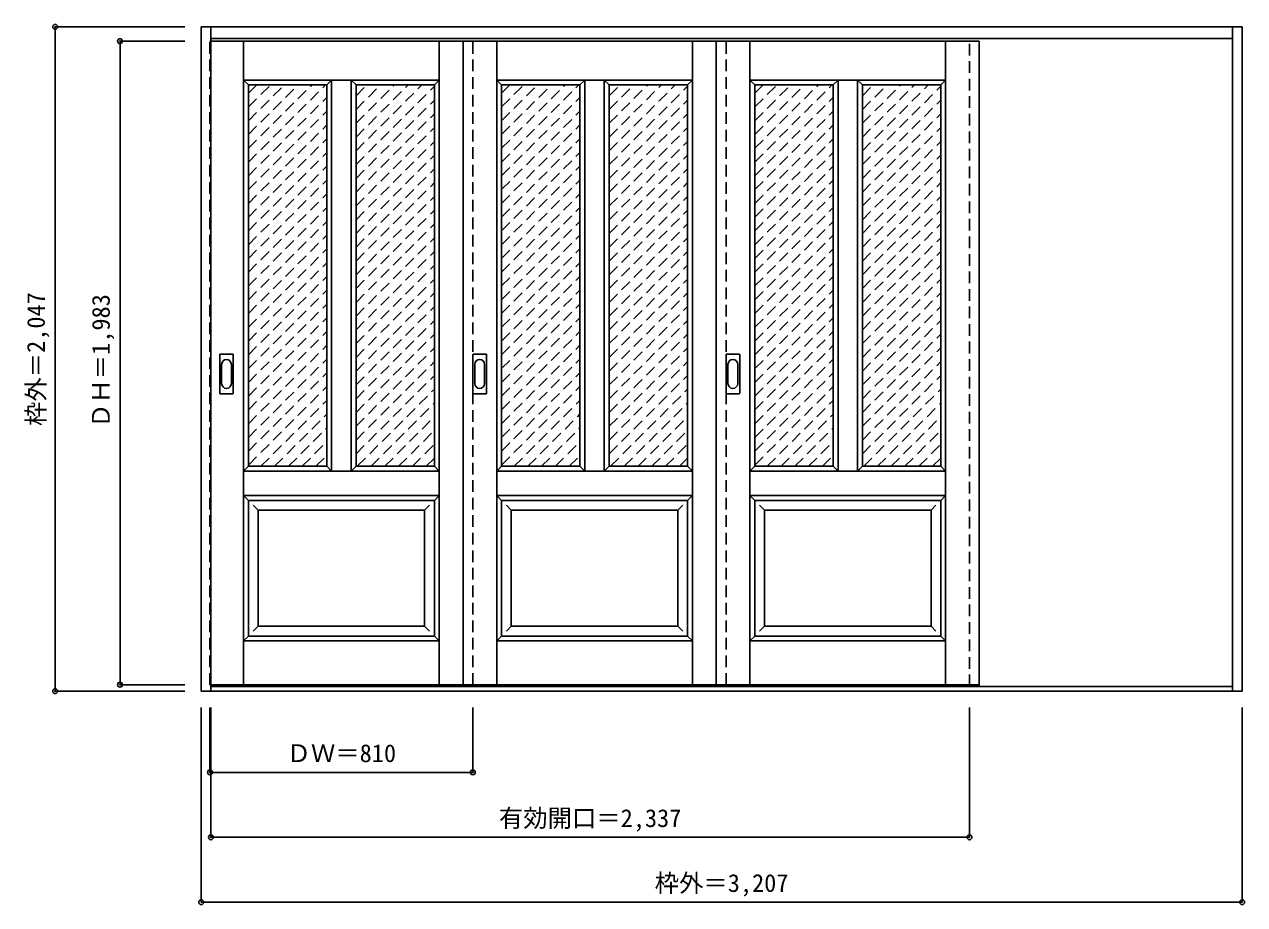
# Model space of a CAD drawing. Units: millimetres, scale not verified. Extents: x -1682 to 2077, y -1692 to 1020.
import ezdxf
from ezdxf.enums import TextEntityAlignment as Align

# ---------------------------------------------------------------- set-up
doc = ezdxf.new("R2010")
doc.units = ezdxf.units.MM
doc.header["$LTSCALE"] = 30
doc.header["$PDMODE"] = 32
doc.header["$PDSIZE"] = 15
doc.linetypes.add('DASHED1', pattern=[1.8, 1.2, -0.6])
doc.layers.add('0-0', color=4, linetype='DASHED1')
doc.layers.add('0-1_寸法', color=7, linetype='Continuous')
doc.styles.add('ＭＳ ゴシック', font='')
doc.styles.get('ＭＳ ゴシック').set_extended_font_data('MS Gothic')

msp = doc.modelspace()

# ---------------------------------------------------------------- linework, layer by layer
at = {"layer": '0-0', "color": 3, "linetype": 'Continuous'}
for p, q in [((-1137.2, -1034.04), (-1137.2, 1012.96)), ((-1137.2, 1012.96), (2069.8, 1012.96)), ((-1107.2, -1034.04), (-1107.2, 1012.96)), ((2039.8, -1034.04), (2039.8, 1012.96)), ((2069.8, 1012.96), (2069.8, -1034.04)), ((-1107.2, 976.96), (2039.8, 976.96)), ((-1107.2, 968.96), (1259.8, 968.96)), ((-330.2, 968.96), (-330.2, -1014.04)), ((449.8, 968.96), (449.8, -1014.04)), ((1259.8, 968.96), (1259.8, -1014.04)), ((-991.7, -341.04), (-991.7, 833.96)), ((-991.7, 833.96), (-750.2, 833.96)), ((-750.2, -341.04), (-750.2, 833.96)), ((-660.2, 833.96), (-418.7, 833.96)), ((-660.2, -341.04), (-660.2, 833.96)), ((-418.7, -341.04), (-418.7, 833.96)), ((-211.7, -341.04), (-211.7, 833.96)), ((-211.7, 833.96), (29.8, 833.96)), ((29.8, -341.04), (29.8, 833.96)), ((119.8, 833.96), (361.3, 833.96)), ((119.8, -341.04), (119.8, 833.96)), ((361.3, -341.04), (361.3, 833.96)), ((568.3, -341.04), (568.3, 833.96)), ((568.3, 833.96), (809.8, 833.96)), ((809.8, -341.04), (809.8, 833.96)), ((899.8, 833.96), (1141.3, 833.96)), ((899.8, -341.04), (899.8, 833.96)), ((1141.3, -341.04), (1141.3, 833.96)), ((-1080.2, -116.04), (-1080.2, 2.96)), ((-1039.7, 4.46), (-1078.7, 4.46)), ((-1038.2, -116.04), (-1038.2, 2.96)), ((-300.2, -116.04), (-300.2, 2.96)), ((-259.7, 4.46), (-298.7, 4.46)), ((-258.2, -116.04), (-258.2, 2.96)), ((479.8, -116.04), (479.8, 2.96)), ((520.3, 4.46), (481.3, 4.46)), ((521.8, -116.04), (521.8, 2.96)), ((-1078.7, -117.54), (-1039.7, -117.54)), ((-298.7, -117.54), (-259.7, -117.54)), ((481.3, -117.54), (520.3, -117.54)), ((-991.7, -341.04), (-750.2, -341.04)), ((-660.2, -341.04), (-418.7, -341.04)), ((-211.7, -341.04), (29.8, -341.04)), ((119.8, -341.04), (361.3, -341.04)), ((568.3, -341.04), (809.8, -341.04)), ((899.8, -341.04), (1141.3, -341.04)), ((-991.7, -446.04), (-418.7, -446.04)), ((-991.7, -864.04), (-991.7, -446.04)), ((-418.7, -864.04), (-418.7, -446.04)), ((-211.7, -446.04), (361.3, -446.04)), ((-211.7, -864.04), (-211.7, -446.04)), ((361.3, -864.04), (361.3, -446.04)), ((568.3, -446.04), (1141.3, -446.04)), ((568.3, -864.04), (568.3, -446.04)), ((1141.3, -864.04), (1141.3, -446.04)), ((-991.7, -864.04), (-418.7, -864.04)), ((-211.7, -864.04), (361.3, -864.04)), ((568.3, -864.04), (1141.3, -864.04)), ((-1107.2, -1014.04), (1259.8, -1014.04)), ((2069.8, -1034.04), (-1137.2, -1034.04)), ((2039.8, -1019.04), (-1107.2, -1019.04))]:
    msp.add_line(p, q, dxfattribs=at)
at = {"layer": '0-0', "color": 7, "linetype": 'Continuous'}
for p, q in [((-1006.7, -1014.04), (-1006.7, 968.96)), ((-403.7, -1014.04), (-403.7, 968.96)), ((-226.7, -1014.04), (-226.7, 968.96)), ((376.3, -1014.04), (376.3, 968.96)), ((553.3, -1014.04), (553.3, 968.96)), ((1156.3, -1014.04), (1156.3, 968.96)), ((-1006.7, 848.96), (-991.7, 833.96)), ((-1006.7, 848.96), (-403.7, 848.96)), ((-735.2, 848.96), (-750.2, 833.96)), ((-735.2, -356.04), (-735.2, 848.96)), ((-675.2, 848.96), (-660.2, 833.96)), ((-675.2, -356.04), (-675.2, 848.96)), ((-403.7, 848.96), (-418.7, 833.96)), ((-226.7, 848.96), (-211.7, 833.96)), ((-226.7, 848.96), (376.3, 848.96)), ((44.8, 848.96), (29.8, 833.96)), ((44.8, -356.04), (44.8, 848.96)), ((104.8, 848.96), (119.8, 833.96)), ((104.8, -356.04), (104.8, 848.96)), ((376.3, 848.96), (361.3, 833.96)), ((553.3, 848.96), (568.3, 833.96)), ((553.3, 848.96), (1156.3, 848.96)), ((824.8, 848.96), (809.8, 833.96)), ((824.8, -356.04), (824.8, 848.96)), ((884.8, 848.96), (899.8, 833.96)), ((884.8, -356.04), (884.8, 848.96)), ((1156.3, 848.96), (1141.3, 833.96)), ((-1074.2, -26.94), (-1074.2, -86.14)), ((-1044.2, -86.14), (-1044.2, -26.94)), ((-294.2, -26.94), (-294.2, -86.14)), ((-264.2, -86.14), (-264.2, -26.94)), ((485.8, -26.94), (485.8, -86.14)), ((515.8, -86.14), (515.8, -26.94)), ((-991.7, -341.04), (-1006.7, -356.04)), ((-1006.7, -356.04), (-403.7, -356.04)), ((-750.2, -341.04), (-735.2, -356.04)), ((-675.2, -356.04), (-660.2, -341.04)), ((-418.7, -341.04), (-403.7, -356.04)), ((-211.7, -341.04), (-226.7, -356.04)), ((-226.7, -356.04), (376.3, -356.04)), ((29.8, -341.04), (44.8, -356.04)), ((104.8, -356.04), (119.8, -341.04)), ((361.3, -341.04), (376.3, -356.04)), ((568.3, -341.04), (553.3, -356.04)), ((553.3, -356.04), (1156.3, -356.04)), ((809.8, -341.04), (824.8, -356.04)), ((884.8, -356.04), (899.8, -341.04)), ((1141.3, -341.04), (1156.3, -356.04)), ((-1006.7, -431.04), (-991.7, -446.04)), ((-1006.7, -431.04), (-403.7, -431.04)), ((-403.7, -431.04), (-418.7, -446.04)), ((-226.7, -431.04), (-211.7, -446.04)), ((-226.7, -431.04), (376.3, -431.04)), ((376.3, -431.04), (361.3, -446.04)), ((553.3, -431.04), (568.3, -446.04)), ((553.3, -431.04), (1156.3, -431.04)), ((1156.3, -431.04), (1141.3, -446.04)), ((-976.7, -461.04), (-961.7, -476.04)), ((-961.7, -834.04), (-961.7, -476.04)), ((-961.7, -476.04), (-448.7, -476.04)), ((-433.7, -461.04), (-448.7, -476.04)), ((-448.7, -834.04), (-448.7, -476.04)), ((-196.7, -461.04), (-181.7, -476.04)), ((-181.7, -834.04), (-181.7, -476.04)), ((-181.7, -476.04), (331.3, -476.04)), ((346.3, -461.04), (331.3, -476.04)), ((331.3, -834.04), (331.3, -476.04)), ((583.3, -461.04), (598.3, -476.04)), ((598.3, -834.04), (598.3, -476.04)), ((598.3, -476.04), (1111.3, -476.04)), ((1126.3, -461.04), (1111.3, -476.04)), ((1111.3, -834.04), (1111.3, -476.04)), ((-991.7, -864.04), (-1006.7, -879.04)), ((-961.7, -834.04), (-976.7, -849.04)), ((-961.7, -834.04), (-448.7, -834.04)), ((-448.7, -834.04), (-433.7, -849.04)), ((-418.7, -864.04), (-403.7, -879.04)), ((-211.7, -864.04), (-226.7, -879.04)), ((-181.7, -834.04), (-196.7, -849.04)), ((-181.7, -834.04), (331.3, -834.04)), ((331.3, -834.04), (346.3, -849.04)), ((361.3, -864.04), (376.3, -879.04)), ((568.3, -864.04), (553.3, -879.04)), ((598.3, -834.04), (583.3, -849.04)), ((598.3, -834.04), (1111.3, -834.04)), ((1111.3, -834.04), (1126.3, -849.04)), ((1141.3, -864.04), (1156.3, -879.04)), ((-1006.7, -879.04), (-403.7, -879.04)), ((-226.7, -879.04), (376.3, -879.04)), ((553.3, -879.04), (1156.3, -879.04))]:
    msp.add_line(p, q, dxfattribs=at)
at = {"layer": '0-0'}
for p, q in [((-300.2, -1014.04), (-300.2, 968.96)), ((479.8, -1014.04), (479.8, 968.96)), ((1229.8, -1019.04), (1229.8, 976.96)), ((1259.8, -1019.04), (1259.8, 976.96)), ((-991.7, 596.29), (-754.02, 833.96)), ((-991.7, 638.71), (-796.45, 833.96)), ((-991.7, 681.14), (-838.88, 833.96)), ((-991.7, 723.57), (-881.3, 833.96)), ((-991.7, 765.99), (-923.73, 833.96)), ((-991.7, 808.42), (-966.15, 833.96)), ((-660.2, 630.8), (-457.04, 833.96)), ((-660.2, 673.23), (-499.46, 833.96)), ((-660.2, 715.65), (-541.89, 833.96)), ((-660.2, 758.08), (-584.32, 833.96)), ((-660.2, 800.51), (-626.74, 833.96)), ((-660.2, 588.37), (-418.7, 829.87)), ((-211.7, 596.29), (25.98, 833.96)), ((-211.7, 638.71), (-16.45, 833.96)), ((-211.7, 681.14), (-58.88, 833.96)), ((-211.7, 723.57), (-101.3, 833.96)), ((-211.7, 765.99), (-143.73, 833.96)), ((-211.7, 808.42), (-186.15, 833.96)), ((119.8, 630.8), (322.96, 833.96)), ((119.8, 673.23), (280.54, 833.96)), ((119.8, 715.65), (238.11, 833.96)), ((119.8, 758.08), (195.68, 833.96)), ((119.8, 800.51), (153.26, 833.96)), ((119.8, 588.37), (361.3, 829.87)), ((568.3, 596.29), (805.98, 833.96)), ((568.3, 638.71), (763.55, 833.96)), ((568.3, 681.14), (721.12, 833.96)), ((568.3, 723.57), (678.7, 833.96)), ((568.3, 765.99), (636.27, 833.96)), ((568.3, 808.42), (593.85, 833.96)), ((899.8, 630.8), (1102.96, 833.96)), ((899.8, 673.23), (1060.54, 833.96)), ((899.8, 715.65), (1018.11, 833.96)), ((899.8, 758.08), (975.68, 833.96)), ((899.8, 800.51), (933.26, 833.96)), ((899.8, 588.37), (1141.3, 829.87)), ((-991.7, 553.86), (-750.2, 795.36)), ((-211.7, 553.86), (29.8, 795.36)), ((568.3, 553.86), (809.8, 795.36)), ((-991.7, 511.43), (-750.2, 752.93)), ((-660.2, 545.95), (-418.7, 787.45)), ((-211.7, 511.43), (29.8, 752.93)), ((119.8, 545.95), (361.3, 787.45)), ((568.3, 511.43), (809.8, 752.93)), ((899.8, 545.95), (1141.3, 787.45)), ((-660.2, 503.52), (-418.7, 745.02)), ((119.8, 503.52), (361.3, 745.02)), ((899.8, 503.52), (1141.3, 745.02)), ((-991.7, 469.01), (-750.2, 710.51)), ((-660.2, 461.1), (-418.7, 702.6)), ((-211.7, 469.01), (29.8, 710.51)), ((119.8, 461.1), (361.3, 702.6)), ((568.3, 469.01), (809.8, 710.51)), ((899.8, 461.1), (1141.3, 702.6)), ((-991.7, 426.58), (-750.2, 668.08)), ((-660.2, 418.67), (-418.7, 660.17)), ((-211.7, 426.58), (29.8, 668.08)), ((119.8, 418.67), (361.3, 660.17)), ((568.3, 426.58), (809.8, 668.08)), ((899.8, 418.67), (1141.3, 660.17)), ((-991.7, 384.15), (-750.2, 625.65)), ((-660.2, 376.24), (-418.7, 617.74)), ((-211.7, 384.15), (29.8, 625.65)), ((119.8, 376.24), (361.3, 617.74)), ((568.3, 384.15), (809.8, 625.65)), ((899.8, 376.24), (1141.3, 617.74)), ((-991.7, 341.73), (-750.2, 583.23)), ((-660.2, 333.82), (-418.7, 575.32)), ((-211.7, 341.73), (29.8, 583.23)), ((119.8, 333.82), (361.3, 575.32)), ((568.3, 341.73), (809.8, 583.23)), ((899.8, 333.82), (1141.3, 575.32)), ((-991.7, 299.3), (-750.2, 540.8)), ((-660.2, 291.39), (-418.7, 532.89)), ((-211.7, 299.3), (29.8, 540.8)), ((119.8, 291.39), (361.3, 532.89)), ((568.3, 299.3), (809.8, 540.8)), ((899.8, 291.39), (1141.3, 532.89)), ((-991.7, 256.87), (-750.2, 498.37)), ((-660.2, 248.96), (-418.7, 490.46)), ((-211.7, 256.87), (29.8, 498.37)), ((119.8, 248.96), (361.3, 490.46)), ((568.3, 256.87), (809.8, 498.37)), ((899.8, 248.96), (1141.3, 490.46)), ((-991.7, 214.45), (-750.2, 455.95)), ((-211.7, 214.45), (29.8, 455.95)), ((568.3, 214.45), (809.8, 455.95)), ((-991.7, 172.02), (-750.2, 413.52)), ((-660.2, 206.54), (-418.7, 448.04)), ((-211.7, 172.02), (29.8, 413.52)), ((119.8, 206.54), (361.3, 448.04)), ((568.3, 172.02), (809.8, 413.52)), ((899.8, 206.54), (1141.3, 448.04)), ((-660.2, 164.11), (-418.7, 405.61)), ((119.8, 164.11), (361.3, 405.61)), ((899.8, 164.11), (1141.3, 405.61)), ((-991.7, 129.6), (-750.2, 371.1)), ((-660.2, 121.68), (-418.7, 363.18)), ((-211.7, 129.6), (29.8, 371.1)), ((119.8, 121.68), (361.3, 363.18)), ((568.3, 129.6), (809.8, 371.1)), ((899.8, 121.68), (1141.3, 363.18)), ((-991.7, 87.17), (-750.2, 328.67)), ((-660.2, 79.26), (-418.7, 320.76)), ((-211.7, 87.17), (29.8, 328.67)), ((119.8, 79.26), (361.3, 320.76)), ((568.3, 87.17), (809.8, 328.67)), ((899.8, 79.26), (1141.3, 320.76)), ((-991.7, 44.74), (-750.2, 286.24)), ((-660.2, 36.83), (-418.7, 278.33)), ((-211.7, 44.74), (29.8, 286.24)), ((119.8, 36.83), (361.3, 278.33)), ((568.3, 44.74), (809.8, 286.24)), ((899.8, 36.83), (1141.3, 278.33)), ((-991.7, 2.32), (-750.2, 243.82)), ((-660.2, -5.59), (-418.7, 235.91)), ((-211.7, 2.32), (29.8, 243.82)), ((119.8, -5.59), (361.3, 235.91)), ((568.3, 2.32), (809.8, 243.82)), ((899.8, -5.59), (1141.3, 235.91)), ((-991.7, -40.11), (-750.2, 201.39)), ((-660.2, -48.02), (-418.7, 193.48)), ((-211.7, -40.11), (29.8, 201.39)), ((119.8, -48.02), (361.3, 193.48)), ((568.3, -40.11), (809.8, 201.39)), ((899.8, -48.02), (1141.3, 193.48)), ((-991.7, -82.54), (-750.2, 158.96)), ((-660.2, -90.45), (-418.7, 151.05)), ((-211.7, -82.54), (29.8, 158.96)), ((119.8, -90.45), (361.3, 151.05)), ((568.3, -82.54), (809.8, 158.96)), ((899.8, -90.45), (1141.3, 151.05)), ((-991.7, -124.96), (-750.2, 116.54)), ((-211.7, -124.96), (29.8, 116.54)), ((568.3, -124.96), (809.8, 116.54)), ((-660.2, -132.87), (-418.7, 108.63)), ((119.8, -132.87), (361.3, 108.63)), ((899.8, -132.87), (1141.3, 108.63)), ((-991.7, -167.39), (-750.2, 74.11)), ((-660.2, -175.3), (-418.7, 66.2)), ((-211.7, -167.39), (29.8, 74.11)), ((119.8, -175.3), (361.3, 66.2)), ((568.3, -167.39), (809.8, 74.11)), ((899.8, -175.3), (1141.3, 66.2)), ((-991.7, -209.82), (-750.2, 31.68)), ((-660.2, -217.73), (-418.7, 23.77)), ((-211.7, -209.82), (29.8, 31.68)), ((119.8, -217.73), (361.3, 23.77)), ((568.3, -209.82), (809.8, 31.68)), ((899.8, -217.73), (1141.3, 23.77)), ((-991.7, -252.24), (-750.2, -10.74)), ((-660.2, -260.15), (-418.7, -18.65)), ((-211.7, -252.24), (29.8, -10.74)), ((119.8, -260.15), (361.3, -18.65)), ((568.3, -252.24), (809.8, -10.74)), ((899.8, -260.15), (1141.3, -18.65)), ((-991.7, -294.67), (-750.2, -53.17)), ((-660.2, -302.58), (-418.7, -61.08)), ((-211.7, -294.67), (29.8, -53.17)), ((119.8, -302.58), (361.3, -61.08)), ((568.3, -294.67), (809.8, -53.17)), ((899.8, -302.58), (1141.3, -61.08)), ((-991.7, -337.09), (-750.2, -95.59)), ((-656.23, -341.04), (-418.7, -103.51)), ((-211.7, -337.09), (29.8, -95.59)), ((123.77, -341.04), (361.3, -103.51)), ((568.3, -337.09), (809.8, -95.59)), ((903.77, -341.04), (1141.3, -103.51)), ((-953.21, -341.04), (-750.2, -138.02)), ((-613.8, -341.04), (-418.7, -145.93)), ((-173.21, -341.04), (29.8, -138.02)), ((166.2, -341.04), (361.3, -145.93)), ((606.79, -341.04), (809.8, -138.02)), ((946.2, -341.04), (1141.3, -145.93)), ((-910.79, -341.04), (-750.2, -180.45)), ((-130.79, -341.04), (29.8, -180.45)), ((649.21, -341.04), (809.8, -180.45)), ((-868.36, -341.04), (-750.2, -222.87)), ((-571.38, -341.04), (-418.7, -188.36)), ((-88.36, -341.04), (29.8, -222.87)), ((208.62, -341.04), (361.3, -188.36)), ((691.64, -341.04), (809.8, -222.87)), ((988.62, -341.04), (1141.3, -188.36)), ((-528.95, -341.04), (-418.7, -230.79)), ((251.05, -341.04), (361.3, -230.79)), ((1031.05, -341.04), (1141.3, -230.79)), ((-825.94, -341.04), (-750.2, -265.3)), ((-486.52, -341.04), (-418.7, -273.21)), ((-45.94, -341.04), (29.8, -265.3)), ((293.48, -341.04), (361.3, -273.21)), ((734.06, -341.04), (809.8, -265.3)), ((1073.48, -341.04), (1141.3, -273.21)), ((-783.51, -341.04), (-750.2, -307.73)), ((-444.1, -341.04), (-418.7, -315.64)), ((-3.51, -341.04), (29.8, -307.73)), ((335.9, -341.04), (361.3, -315.64)), ((776.49, -341.04), (809.8, -307.73)), ((1115.9, -341.04), (1141.3, -315.64))]:
    msp.add_line(p, q, dxfattribs=at)
msp.add_lwpolyline([(-1107.2, -1014.04), (-1110.2, -1014.04), (-1110.2, 968.96), (-1107.2, 968.96)], dxfattribs=at)
at = {"layer": '0-0', "color": 3, "linetype": 'Continuous'}
for centre, start, end in [((-1078.7, 2.96), 90, 180), ((-1039.7, 2.96), 0, 90), ((-298.7, 2.96), 90, 180), ((-259.7, 2.96), 0, 90), ((481.3, 2.96), 90, 180), ((520.3, 2.96), 0, 90), ((-1078.7, -116.04), 180, 270), ((-1039.7, -116.04), 270, 0), ((-298.7, -116.04), 180, 270), ((-259.7, -116.04), 270, 0), ((481.3, -116.04), 180, 270), ((520.3, -116.04), 270, 0)]:
    msp.add_arc(centre, 1.5, start, end, dxfattribs=at)
at = {"layer": '0-0', "color": 7, "linetype": 'Continuous'}
for centre, start, end in [((-1059.2, -26.94), 0, 180), ((-279.2, -26.94), 0, 180), ((500.8, -26.94), 0, 180), ((-1059.2, -86.14), 180, 0), ((-279.2, -86.14), 180, 0), ((500.8, -86.14), 180, 0)]:
    msp.add_arc(centre, 15, start, end, dxfattribs=at)
at = {"layer": '0-1_寸法', "color": 4}
for p, q in [((-1587.2, 1012.96), (-1587.2, -1034.04)), ((-1587.2, 1012.96), (-1187.2, 1012.96)), ((-1387.2, 968.96), (-1187.2, 968.96)), ((-1387.2, 968.96), (-1387.2, -1014.04)), ((-1387.2, -1014.04), (-1187.2, -1014.04)), ((-1587.2, -1034.04), (-1187.2, -1034.04)), ((-1137.2, -1684.04), (-1137.2, -1084.04)), ((-1110.2, -1284.04), (-1110.2, -1084.04)), ((-1107.2, -1484.04), (-1107.2, -1084.04))]:
    msp.add_line(p, q, dxfattribs=at)
for points in [[(-1137.2, -1684.04), (2069.8, -1684.04), (2069.8, -1084.04)], [(-1110.2, -1284.04), (-300.2, -1284.04), (-300.2, -1084.04)], [(-1107.2, -1484.04), (1229.8, -1484.04), (1229.8, -1084.04)]]:
    msp.add_lwpolyline(points, dxfattribs=at)
at = {"layer": '0-1_寸法'}
for p in [(-1587.2, 1012.96), (-1387.2, 968.96), (-1387.2, -1014.04), (-1587.2, -1034.04), (-1110.2, -1284.04), (-300.2, -1284.04), (-1107.2, -1484.04), (1229.8, -1484.04), (-1137.2, -1684.04), (2069.8, -1684.04)]:
    msp.add_point(p, dxfattribs=at)

# ---------------------------------------------------------------- texts
at = {"layer": '0-1_寸法', "style": 'ＭＳ ゴシック'}
for s, p in [('枠外＝2,047', (-1602.2, -216.79)), ('ＤＨ＝1,983', (-1402.2, -222.79))]:
    msp.add_text(s, height=54.99, rotation=90, dxfattribs=at).set_placement(p, align=Align.BOTTOM_LEFT)
for s, p in [('ＤＷ＝810', (-873.95, -1269.04)), ('有効開口＝2,337', (-219.95, -1469.04)), ('枠外＝3,207', (260.05, -1669.04))]:
    msp.add_text(s, height=54.99, dxfattribs=at).set_placement(p, align=Align.BOTTOM_LEFT)

doc.saveas('drawing.dxf')
